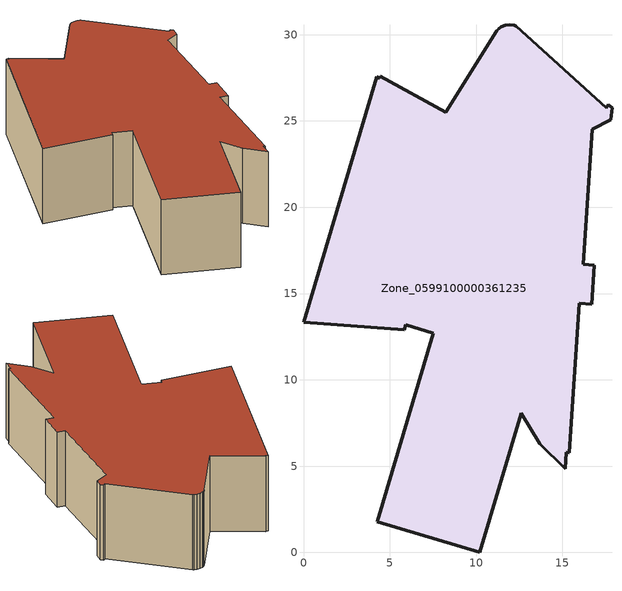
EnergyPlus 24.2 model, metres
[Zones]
Zone_0599100000361235
 floor ground (C_G): 15.39,5.78 15.23,5.8 15.16,4.85 13.7,6.31 12.62,8.06 10.23,0 4.26,1.77 7.51,12.71 5.92,13.18 5.83,12.89 0,13.33 4.24,27.57 4.42,27.47 4.45,27.59 8.23,25.51 11.19,30.22 11.31,30.35 11.45,30.45 11.7,30.55 11.96,30.58 12.22,30.54 12.32,30.5 17.53,25.78 17.67,25.94 17.88,25.76 17.81,25.08 16.74,24.53 16.21,16.7 16.86,16.65 16.69,14.38 15.97,14.43 z0
 wall outside (C_F): 4.26,1.77 10.23,0 12.62,8.06 13.7,6.31 15.16,4.85 15.23,5.8 15.39,5.78 15.97,14.43 16.69,14.38 16.86,16.65 16.21,16.7 16.74,24.53 17.81,25.08 17.88,25.76 17.67,25.94 17.53,25.78 12.32,30.5 12.22,30.54 11.96,30.58 11.7,30.55 11.45,30.45 11.31,30.35 11.19,30.22 8.23,25.51 4.45,27.59 4.42,27.47 4.24,27.57 0,13.33 5.83,12.89 5.92,13.18 7.51,12.71 4.26,1.77 z0:6.58
 roof outside (C_R): 15.39,5.78 15.97,14.43 16.69,14.38 16.86,16.65 16.21,16.7 16.74,24.53 17.81,25.08 17.88,25.76 17.67,25.94 17.53,25.78 12.32,30.5 12.22,30.54 11.96,30.58 11.7,30.55 11.45,30.45 11.31,30.35 11.19,30.22 8.23,25.51 4.45,27.59 4.42,27.47 4.24,27.57 0,13.33 5.83,12.89 5.92,13.18 7.51,12.71 4.26,1.77 10.23,0 12.62,8.06 13.7,6.31 15.16,4.85 15.23,5.8 z6.58
[BUILDING]
Pand.0599100000361235: North Axis=0; Terrain=City; Loads Convergence Tolerance Value=0.04; Temperature Convergence Tolerance Value=0.4; Solar Distribution=FullExterior; Maximum Number of Warmup Days=25; Minimum Number of Warmup Days=1
[Site:Location]
Rotterdam.The.Hague.AP_ZH_NLD Design_Conditions: Latitude=51.96; Longitude=4.45; Time Zone=1; Elevation=-4.5
[SITE:GROUNDTEMPERATURE:BUILDINGSURFACE]
18, 18, 18, 18, 18, 18, 18, 18, 18, 18, 18, 18
[MATERIAL] Thermal Absorptance=0.9; Solar Absorptance=0.7; Visible Absorptance=0.7
Name | Roughness | Thickness | Conductivity | Density | Specific Heat
G.D.1992-2005 | MediumSmooth | 0.15 | 0.06 | 540 | 1210
F.D.1992-2005 | Rough | 0.3 | 0.12 | 1920 | 840
R.D.1992-2005 | MediumRough | 0.2 | 0.08 | 1500 | 1000
[CONSTRUCTION]
C_G: G.D.1992-2005
C_F: F.D.1992-2005
C_R: R.D.1992-2005
[ZONE]
Zone_0599100000361235: Type=1; Multiplier=1; Ceiling Height=Autocalculate; Volume=Autocalculate; Floor Area=autocalculate; Part of Total Floor Area=Yes
[ZONEINFILTRATION:DESIGNFLOWRATE]
Infil_Zone_0599100000361235: Zone or ZoneList or Space or SpaceList=Zone_0599100000361235; Schedule=AlwaysOn; Design Flow Rate Calculation Method=Flow/Area; Flow Rate per Floor Area=0.0021; Constant Term Coefficient=1; Temperature Term Coefficient=0; Velocity Term Coefficient=0; Velocity Squared Term Coefficient=0
[HVACTEMPLATE:ZONE:IDEALLOADSAIRSYSTEM]
Zone_0599100000361235: Maximum Heating Supply Air Temperature=50; Minimum Cooling Supply Air Temperature=13; Maximum Heating Supply Air Humidity Ratio=0.0156; Minimum Cooling Supply Air Humidity Ratio=0.0077; Heating Limit=NoLimit; Cooling Limit=NoLimit; Dehumidification Control Type=ConstantSensibleHeatRatio; Cooling Sensible Heat Ratio=0.7; Dehumidification Setpoint=60; Humidification Control Type=None; Humidification Setpoint=30; Outdoor Air Method=None; Outdoor Air Flow Rate per Person=0.00944; Outdoor Air Flow Rate per Zone Floor Area=0; Outdoor Air Flow Rate per Zone=0; Demand Controlled Ventilation Type=None; Outdoor Air Economizer Type=NoEconomizer; Heat Recovery Type=None; Sensible Heat Recovery Effectiveness=0.7; Latent Heat Recovery Effectiveness=0.65
[ZONECONTROL:THERMOSTAT]
ThermostatControl_Zone_0599100000361235: Zone or ZoneList=Zone_0599100000361235; Control Type Schedule=DualSetpointControlType; Control 1=Thermostat_Zone_0599100000361235; Temperature Difference Between Cutout And Setpoint=0
[THERMOSTATSETPOINT:DUALSETPOINT]
Thermostat_Zone_0599100000361235: Heating Setpoint Temperature Schedule=HeatingSetpoint_Zone_0599100000361235; Cooling Setpoint Temperature Schedule=CoolingSetpoint_Zone_0599100000361235
[SCHEDULE:COMPACT]
HeatingSetpoint_Zone_0599100000361235: Through: 12/31, For: AllDays, Until: 24:00, 21
CoolingSetpoint_Zone_0599100000361235: Through: 12/31, For: AllDays, Until: 24:00, 24
DualSetpointControlType: Through: 12/31, For: AllDays, Until: 24:00, 4
AlwaysOn: Through: 12/31, For: AllDays, Until: 24:00, 1
